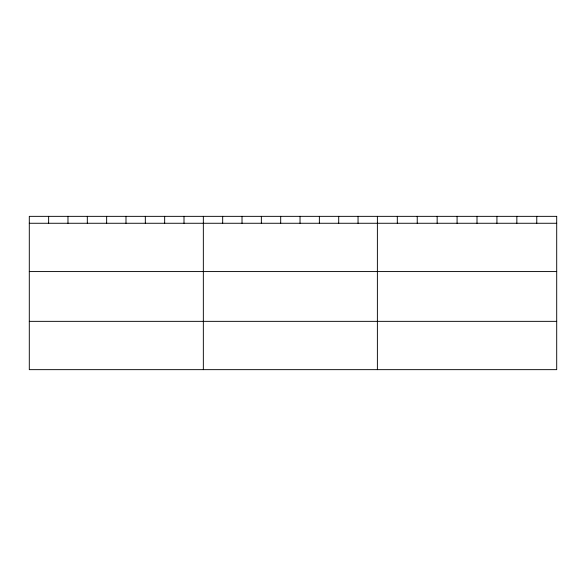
<?xml version="1.0" encoding="UTF-8"?>
<svg xmlns="http://www.w3.org/2000/svg" width="586" height="586" viewBox="0 0 586 586"><rect width="100%" height="100%" fill="white"/><g stroke="black" fill="none" stroke-linecap="round" stroke-linejoin="round"><path stroke-width="0.88" d="M29.3 223.266L556.7 223.266M29.3 271.574L556.7 271.574M29.3 321.348L556.7 321.348M536.776 216.351L536.776 223.266M516.852 216.351L516.852 223.266M496.928 216.351L496.928 223.266M477.004 216.351L477.004 223.266M457.08 216.351L457.08 223.266M437.156 216.351L437.156 223.266M417.232 216.351L417.232 223.266M397.308 216.351L397.308 223.266M377.384 216.351L377.384 369.649M358.046 216.351L358.046 223.266M338.708 216.351L338.708 223.266M319.37 216.351L319.37 223.266M300.032 216.351L300.032 223.266M280.694 216.351L280.694 223.266M261.356 216.351L261.356 223.266M242.018 216.351L242.018 223.266M222.68 216.351L222.68 223.266M203.342 216.351L203.342 369.649M184.004 216.351L184.004 223.266M164.666 216.351L164.666 223.266M145.328 216.351L145.328 223.266M125.99 216.351L125.99 223.266M106.652 216.351L106.652 223.266M87.314 216.351L87.314 223.266M67.976 216.351L67.976 223.266M48.638 216.351L48.638 223.266M556.7 216.351L29.3 216.351L29.3 369.649L556.7 369.649L556.7 216.351"/></g></svg>
